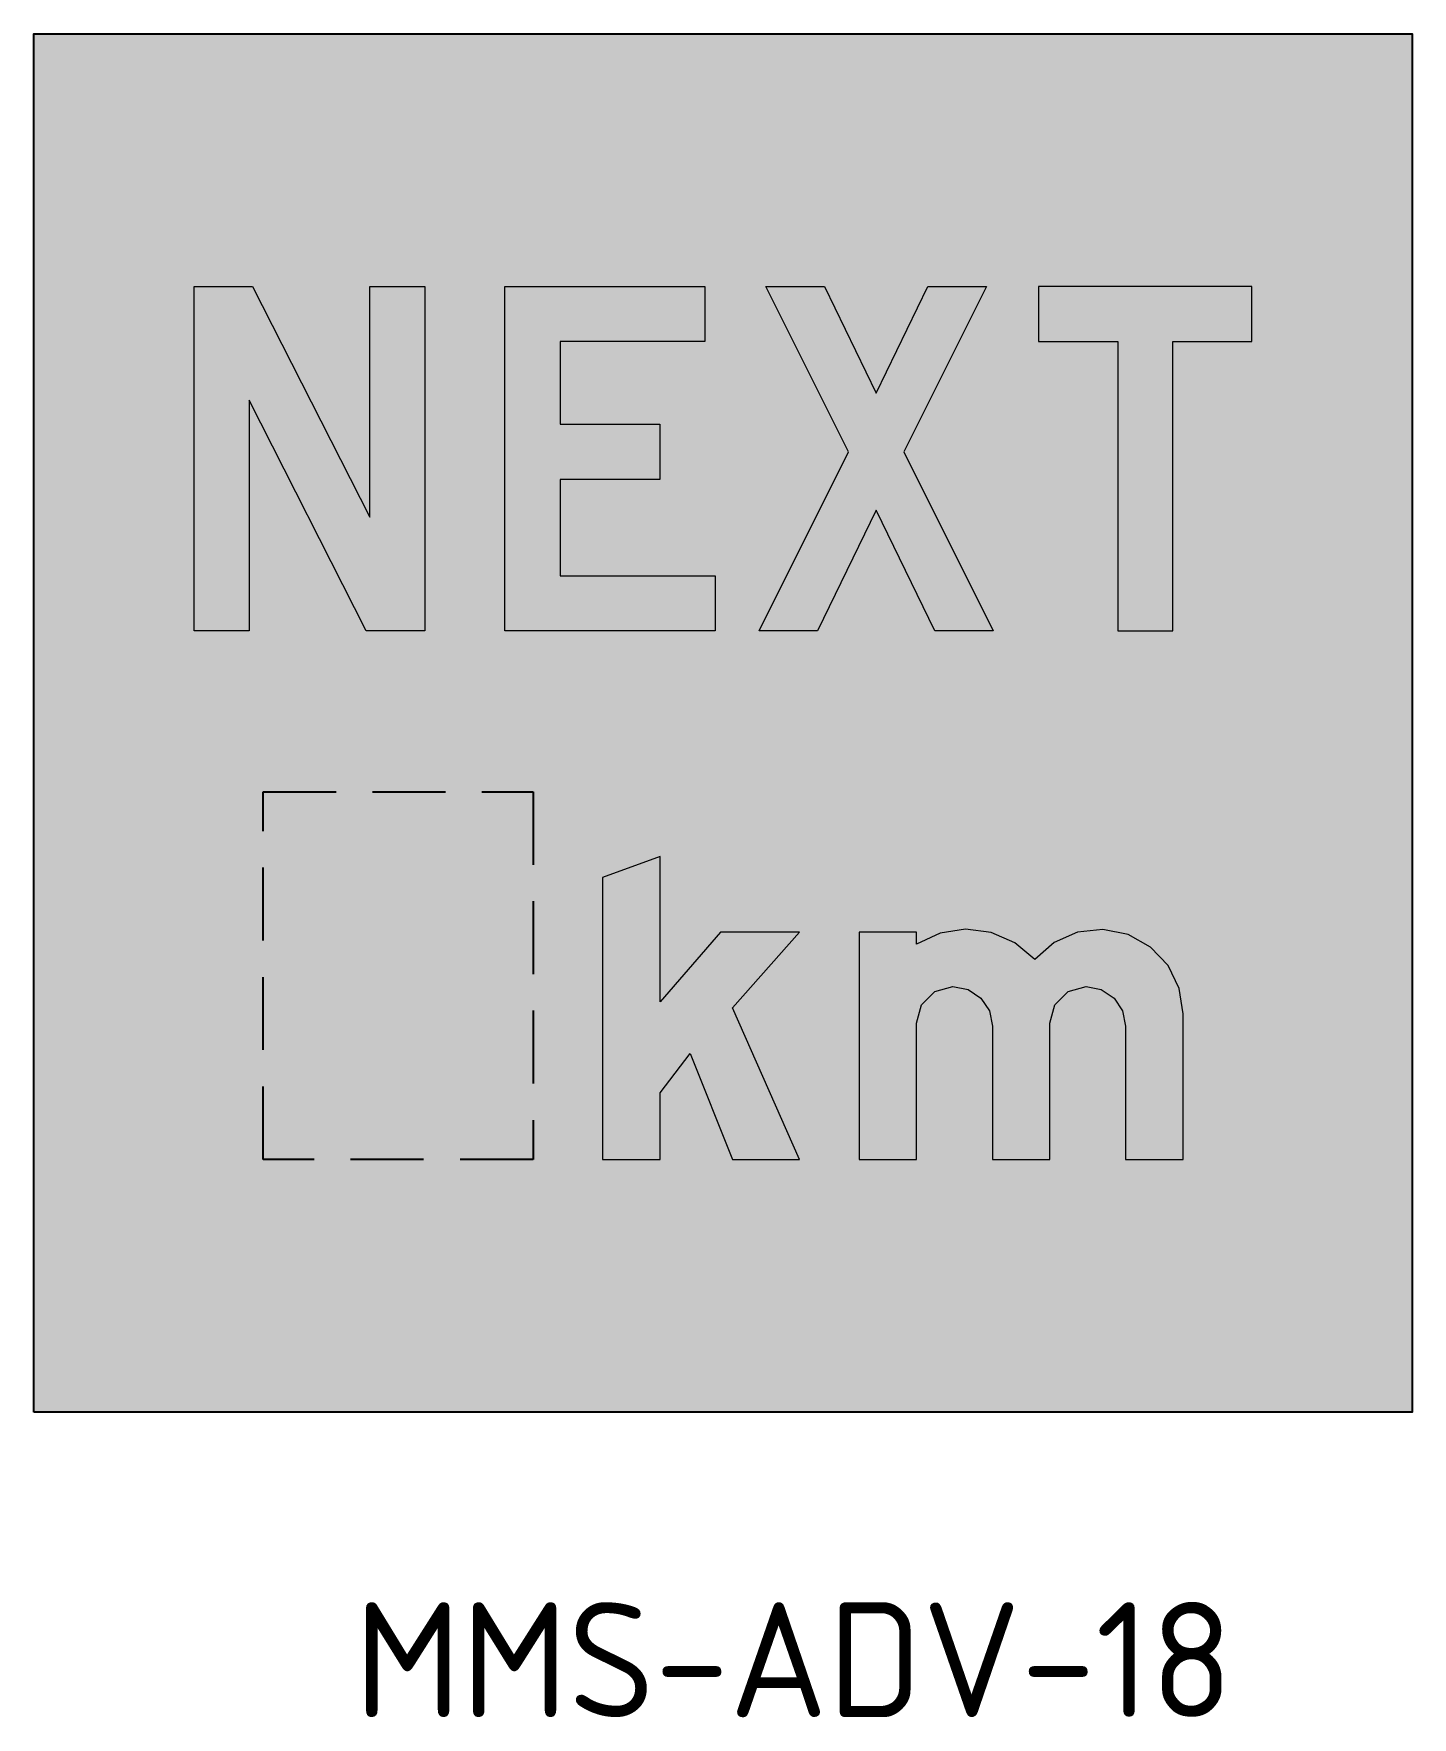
# Model space of a CAD drawing. Extents: x 158 to 359, y 73 to 248.
# Drawn here: x 158 to 218, y 174.8 to 248.1 of the extents above.
import ezdxf

# ---------------------------------------------------------------- set-up
doc = ezdxf.new("R2010")
doc.units = 0
doc.header["$LTSCALE"] = 0.5
doc.linetypes.add('HIDDEN', pattern=[9.525, 6.35, -3.175])
doc.layers.add('L25', color=1, linetype='CONTINUOUS')
doc.layers.add('yellow', color=50, linetype='CONTINUOUS')
doc.styles.add('ISO', font='iso3098b.shx')

msp = doc.modelspace()

# ---------------------------------------------------------------- hatches: boundary and pattern name
at = {"layer": 'L25'}
h = msp.add_hatch(color=256, dxfattribs=at)
h.paths.add_polyline_path([(201.759, 237.057), (201.759, 234.657), (205.207, 234.657), (205.207, 222.058), (207.607, 222.058), (207.607, 234.657), (211.051, 234.657), (211.051, 237.057)])
h.paths.add_polyline_path([(189.899, 237.057), (192.445, 237.057), (194.694, 232.408), (196.943, 237.057), (199.493, 237.057), (195.894, 229.858), (199.791, 222.058), (197.245, 222.058), (194.694, 227.311), (192.148, 222.058), (189.597, 222.058), (193.494, 229.858)])
h.paths.add_polyline_path([(178.537, 237.057), (187.234, 237.057), (187.234, 234.657), (180.937, 234.657), (180.937, 231.057), (185.283, 231.057), (185.283, 228.658), (180.937, 228.658), (180.937, 224.458), (187.683, 224.458), (187.683, 222.058), (178.537, 222.058)])
h.paths.add_polyline_path([(165.01, 237.056), (167.556, 237.056), (172.653, 227.008), (172.653, 237.056), (175.053, 237.056), (175.053, 222.057), (172.502, 222.057), (167.405, 232.11), (167.405, 222.057), (165.01, 222.057)])
h = msp.add_hatch(color=256, dxfattribs=at)
h.paths.add_polyline_path([(182.783, 199.057), (185.289, 199.057), (185.289, 201.961), (186.608, 203.672), (188.45, 199.057), (191.354, 199.057), (188.45, 205.65), (191.354, 208.946), (187.926, 208.946), (185.289, 205.917), (185.289, 212.243), (182.783, 211.322)])
h.paths.add_polyline_path([(205.552, 204.86), (205.552, 199.057), (208.053, 199.057), (208.053, 205.388), (207.887, 206.49), (207.399, 207.492), (206.634, 208.297), (205.658, 208.841), (204.565, 209.057), (203.458, 208.941), (202.437, 208.493), (201.596, 207.764), (200.731, 208.483), (199.704, 208.931), (198.587, 209.072), (197.475, 208.901), (196.458, 208.423), (196.458, 208.946), (193.952, 208.946), (193.952, 199.057), (196.458, 199.057), (196.458, 204.991), (196.669, 205.786), (197.248, 206.365), (198.038, 206.576), (198.698, 206.445), (199.251, 206.078), (199.624, 205.519), (199.754, 204.86), (199.754, 199.057), (202.256, 199.057), (202.256, 204.991), (202.467, 205.786), (203.046, 206.365), (203.836, 206.576), (204.495, 206.445), (205.054, 206.078), (205.421, 205.519)])
at = {"layer": 'yellow'}
h = msp.add_hatch(color=256, dxfattribs=at)
h.paths.add_polyline_path([(218.03, 248.057), (158.03, 248.057), (158.03, 188.057), (218.03, 188.057)])
h.paths.add_polyline_path([(178.537, 222.058), (178.537, 237.057), (187.234, 237.057), (187.234, 234.657), (180.937, 234.657), (180.937, 231.057), (185.283, 231.057), (185.283, 228.658), (180.937, 228.658), (180.937, 224.458), (187.683, 224.458), (187.683, 222.058)], flags=16)
h.paths.add_polyline_path([(179.762, 215.057), (179.762, 199.057), (168.013, 199.057), (168.013, 215.057)], flags=0)
h.paths.add_polyline_path([(185.289, 212.243), (185.289, 205.917), (187.926, 208.946), (191.354, 208.946), (188.45, 205.65), (191.354, 199.057), (188.45, 199.057), (186.608, 203.672), (185.289, 201.961), (185.289, 199.057), (182.783, 199.057), (182.783, 211.322)], flags=16)
h.paths.add_polyline_path([(189.597, 222.058), (193.494, 229.858), (189.899, 237.057), (192.445, 237.057), (194.694, 232.408), (196.943, 237.057), (199.493, 237.057), (195.894, 229.858), (199.791, 222.058), (197.245, 222.058), (194.694, 227.311), (192.148, 222.058)], flags=16)
h.paths.add_polyline_path([(175.053, 222.057), (172.502, 222.057), (167.405, 232.11), (167.405, 222.057), (165.01, 222.057), (165.01, 237.056), (167.556, 237.056), (172.653, 227.008), (172.653, 237.056), (175.053, 237.056)], flags=16)
h.paths.add_polyline_path([(193.952, 208.946), (196.458, 208.946), (196.458, 208.423), (197.475, 208.901), (198.587, 209.072), (199.704, 208.931), (200.731, 208.483), (201.596, 207.764), (202.437, 208.493), (203.458, 208.941), (204.565, 209.057), (205.658, 208.841), (206.634, 208.297), (207.399, 207.492), (207.887, 206.49), (208.053, 205.388), (208.053, 199.057), (205.552, 199.057), (205.552, 204.86), (205.421, 205.519), (205.054, 206.078), (204.495, 206.445), (203.836, 206.576), (203.046, 206.365), (202.467, 205.786), (202.256, 204.991), (202.256, 199.057), (199.754, 199.057), (199.754, 204.86), (199.624, 205.519), (199.251, 206.078), (198.698, 206.445), (198.038, 206.576), (197.248, 206.365), (196.669, 205.786), (196.458, 204.991), (196.458, 199.057), (193.952, 199.057)], flags=16)
h.paths.add_polyline_path([(205.207, 222.058), (205.207, 234.657), (201.759, 234.657), (201.759, 237.057), (211.051, 237.057), (211.051, 234.657), (207.607, 234.657), (207.607, 222.058)], flags=16)
h.paths.add_polyline_path([(179.762, 215.057), (168.013, 215.057), (168.013, 199.057), (179.762, 199.057)], flags=16)

# ---------------------------------------------------------------- linework, layer by layer
at = {"layer": 'L25'}
msp.add_lwpolyline([(158.03, 188.057), (158.03, 248.057), (218.03, 248.057), (218.03, 188.057)], close=True, dxfattribs=at)
at = {"layer": 'L25', "lineweight": 0}
for points in [[(165.01, 237.056), (167.556, 237.056), (172.653, 227.008), (172.653, 237.056), (175.053, 237.056), (175.053, 222.057), (172.502, 222.057), (167.405, 232.11), (167.405, 222.057), (165.01, 222.057), (165.01, 237.056)], [(178.537, 237.057), (187.234, 237.057), (187.234, 234.657), (180.937, 234.657), (180.937, 231.057), (185.283, 231.057), (185.283, 228.658), (180.937, 228.658), (180.937, 224.458), (187.683, 224.458), (187.683, 222.058), (178.537, 222.058), (178.537, 237.057)], [(189.899, 237.057), (192.445, 237.057), (194.694, 232.408), (196.943, 237.057), (199.493, 237.057), (195.894, 229.858), (199.791, 222.058), (197.245, 222.058), (194.694, 227.311), (192.148, 222.058), (189.597, 222.058), (193.494, 229.858), (189.899, 237.057)], [(201.759, 237.057), (201.759, 234.657), (205.207, 234.657), (205.207, 222.058), (207.607, 222.058), (207.607, 234.657), (211.051, 234.657), (211.051, 237.057), (201.759, 237.057)], [(182.783, 199.057), (185.289, 199.057), (185.289, 201.961), (186.608, 203.672), (188.45, 199.057), (191.354, 199.057), (188.45, 205.65), (191.354, 208.946), (187.926, 208.946), (185.289, 205.917), (185.289, 212.243), (182.783, 211.322), (182.783, 199.057)], [(205.552, 204.86), (205.552, 199.057), (208.053, 199.057), (208.053, 205.388), (207.887, 206.49), (207.399, 207.492), (206.634, 208.297), (205.658, 208.841), (204.565, 209.057), (203.458, 208.941), (202.437, 208.493), (201.596, 207.764), (200.731, 208.483), (199.704, 208.931), (198.587, 209.072), (197.475, 208.901), (196.458, 208.423), (196.458, 208.946), (193.952, 208.946), (193.952, 199.057), (196.458, 199.057), (196.458, 204.991), (196.669, 205.786), (197.248, 206.365), (198.038, 206.576), (198.698, 206.445), (199.251, 206.078), (199.624, 205.519), (199.754, 204.86), (199.754, 199.057), (202.256, 199.057), (202.256, 204.991), (202.467, 205.786), (203.046, 206.365), (203.836, 206.576), (204.495, 206.445), (205.054, 206.078), (205.421, 205.519)]]:
    msp.add_lwpolyline(points, close=True, dxfattribs=at)
at = {"layer": 'L25', "linetype": 'HIDDEN'}
msp.add_lwpolyline([(168.013, 199.057), (168.013, 215.057), (179.762, 215.057), (179.762, 199.057)], close=True, dxfattribs=at)

# ---------------------------------------------------------------- texts
at = {"layer": 'yellow', "insert": (171.982, 179.781), "char_height": 5, "width": 44.96512, "attachment_point": 1, "style": 'ISO'}
msp.add_mtext('{\\C3;MMS-ADV-18}', dxfattribs=at)

doc.saveas('drawing.dxf')
